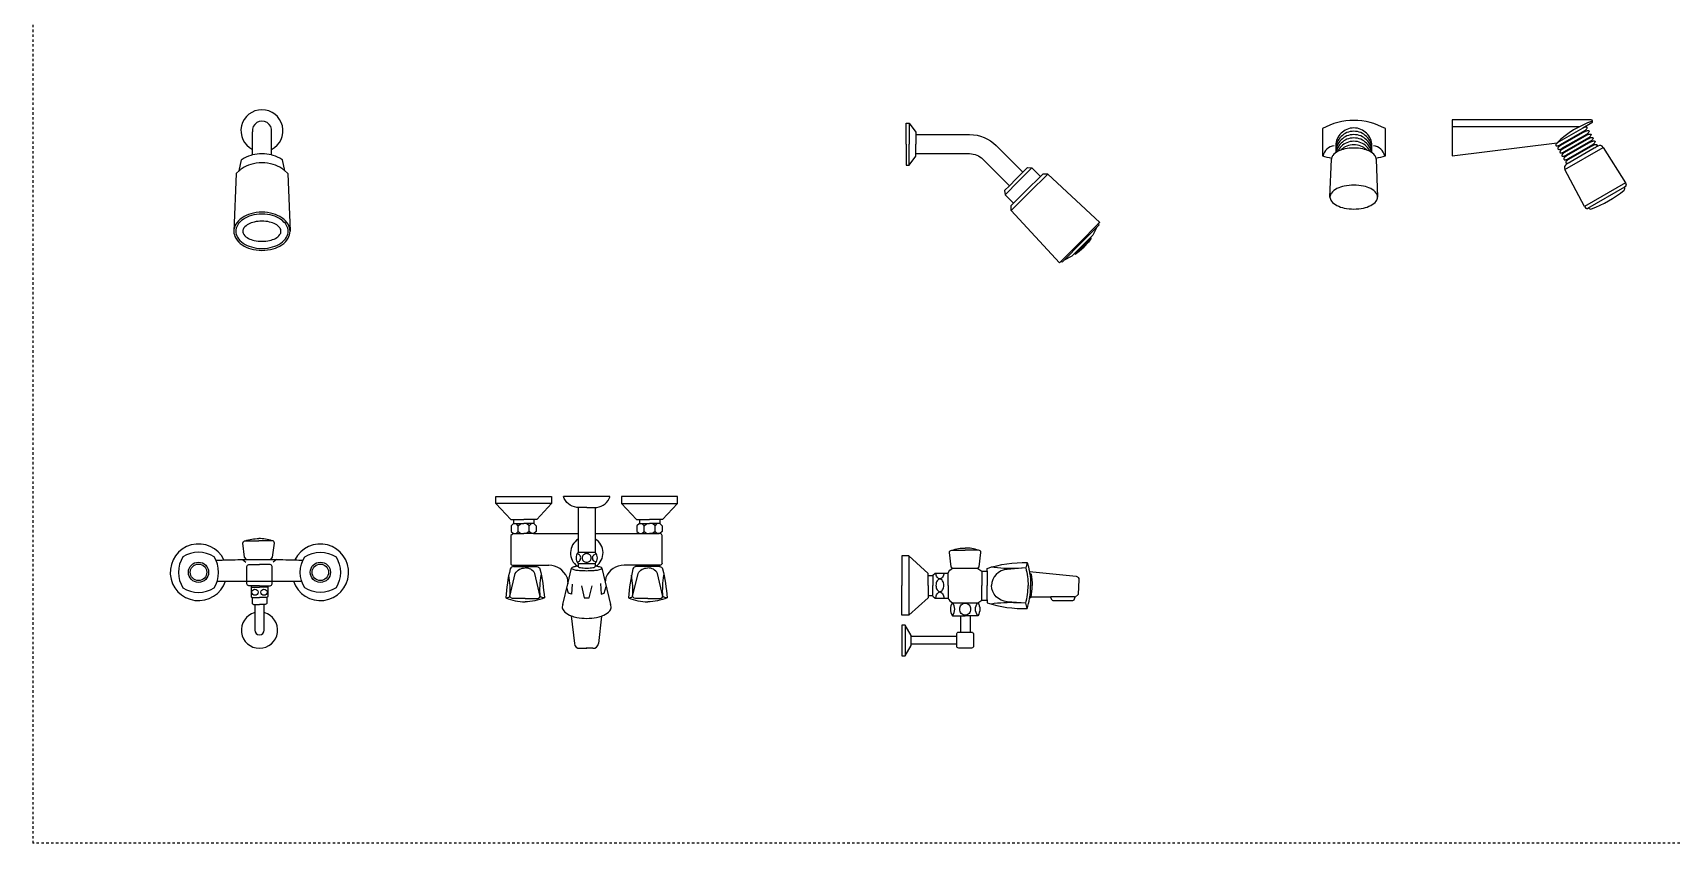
# Model space of a CAD drawing. Header units: inches. Extents: x -292 to 2932, y -132 to 3398.
# Drawn here: x 410.7 to 478.2, y 1020.4 to 1053.8 of the extents above; entities that cross this region are included whole.
import ezdxf

# ---------------------------------------------------------------- set-up
doc = ezdxf.new("R2010")
doc.units = ezdxf.units.IN
doc.header["$MEASUREMENT"] = 0
doc.linetypes.add('DASHDOT2', pattern=[0.5, 0.25, -0.125, 0, -0.125])

# ---------------------------------------------------------------- blocks, each defined once
blk = doc.blocks.new('showerheads_and_shower_faucets')
at = {"color": 18, "linetype": 'DASHDOT2', "true_color": 0x000000, "transparency": 33554541}
for p in [(924.4, 4796.1), (7423.1, 1080.2)]:
    blk.add_line(p, (924.4, 1080.2), dxfattribs=at)
at = {"color": 18, "true_color": 0x000000, "transparency": 33554541}
for p, q in [((2273.8, 1827.6), (2273.8, 1798.9)), ((2339.7, 1827.6), (2339.7, 1798.9)), ((2555, 1836.7), (2409.7, 1836.7)), ((2409.7, 1836.7), (2409.7, 1799.1)), ((2542.9, 1829.5), (2409.7, 1829.5)), ((2546.3, 1828), (2519.5, 1812.6)), ((2548, 1825.1), (2522.6, 1810.5)), ((2548.4, 1824.4), (2523, 1809.8)), ((2550.1, 1821.5), (2524.7, 1806.9)), ((2550.5, 1820.8), (2525.1, 1806.1)), ((2555.8, 1833.5), (2546.3, 1828)), ((2409.7, 1799.1), (2519.5, 1812.6)), ((2552.2, 1817.9), (2526.8, 1803.2)), ((2552.6, 1817.2), (2527.2, 1802.5)), ((2527.7, 1784.6), (2567.8, 1807.8)), ((2554.3, 1814.3), (2528.9, 1799.6)), ((2554.7, 1813.5), (2529.3, 1798.9)), ((2556.4, 1810.6), (2531, 1796)), ((2556.8, 1809.9), (2531.4, 1795.3)), ((2558.4, 1807), (2533.1, 1792.4)), ((2562.2, 1809.2), (2558.4, 1807)), ((2567.8, 1807.8), (2591.2, 1770.9)), ((2281.8, 1755.9), (2283.4, 1795.7)), ((2330.1, 1795.7), (2331.7, 1755.9)), ((2533.1, 1792.4), (2529.3, 1790.2)), ((2548, 1745.9), (2527.7, 1784.6)), ((2591.2, 1770.9), (2548, 1745.9)), ((2591.2, 1770.9), (2591.9, 1768.9)), ((2590.1, 1766.4), (2551.4, 1744)), ((2591.1, 1766.9), (2590.1, 1766.4)), ((2548, 1745.9), (2549.4, 1744.4)), ((2551.4, 1744), (2552.4, 1744.6)), ((1495, 1431.4), (1495, 1404)), ((1513, 1431.4), (1513, 1404)), ((1495, 1404), (1495, 1384.4)), ((1513, 1404), (1513, 1384.4)), ((1495, 1384.4), (1513, 1384.4)), ((1841.1, 1380.7), (1841.1, 1318.5)), ((1451.7, 1370.8), (1464.3, 1370.8)), ((1483.5, 1358.2), (1484.2, 1351.5)), ((1484.2, 1351.5), (1488.2, 1367.8)), ((1495, 1372.6), (1513, 1372.6)), ((1495, 1372.6), (1495, 1369.5)), ((1513, 1372.6), (1513, 1369.5)), ((1519.8, 1367.8), (1523.3, 1353.3)), ((1523.9, 1358.2), (1523.3, 1353.3)), ((1555.7, 1370.8), (1543.1, 1370.8)), ((1866.3, 1360), (1866.3, 1360.6)), ((1479, 1329.9), (1484.2, 1351.5)), ((1523.3, 1353.3), (1529, 1329.9)), ((1529.6, 1327.7), (1529.6, 1327.7)), ((1487.9, 1318), (1491.1, 1289)), ((1519.4, 1317.7), (1516.3, 1289)), ((1496.9, 1284), (1504, 1284)), ((1510.5, 1284), (1503.4, 1284))]:
    blk.add_line(p, q, dxfattribs=at)
for points in [[(1154.2, 1805.6), (1154.2, 1824)], [(1174.2, 1805.6), (1174.2, 1824)], [(1838.3, 1811.3), (1838.3, 1833.3), (1841.3, 1833.3)], [(1841.3, 1833.3), (1841.3, 1811.3)], [(1841.3, 1833.3), (1848.3, 1823.8), (1848.3, 1821.3)], [(1848.3, 1821.3), (1848.3, 1811.3)], [(1154.2, 1800), (1154.2, 1805.6)], [(1174.2, 1800), (1174.2, 1805.6)], [(1838.3, 1811.3), (1838.3, 1789.3), (1841.3, 1789.3)], [(1841.3, 1789.3), (1841.3, 1811.3)], [(1848.3, 1801.3), (1848.3, 1811.3)], [(1140.4, 1783.5), (1142.7, 1794.8)], [(1188.1, 1783.5), (1185.8, 1794.8)], [(1841.3, 1789.3), (1848.3, 1798.8), (1848.3, 1801.3)], [(1969.9, 1786.4), (1955.8, 1772.4)], [(1965.4, 1786.9), (1960.4, 1781.9)], [(1965.4, 1786.9), (1969.9, 1786.4)], [(1969.9, 1786.4), (1978.8, 1777.5)], [(1137.2, 1780.4), (1134.8, 1720)], [(1137.2, 1780.4), (1140.9, 1784)], [(1140.9, 1784), (1141.1, 1784)], [(1187.5, 1784), (1187.3, 1784)], [(1191.2, 1780.4), (1187.5, 1784)], [(1191.2, 1780.4), (1193.6, 1720.1)], [(1941.8, 1758.3), (1955.8, 1772.4)], [(1946.3, 1767.8), (1953.3, 1774.9)], [(1960.4, 1781.9), (1953.3, 1774.9)], [(1978.8, 1777.5), (1964.7, 1763.5)], [(1986.4, 1779.9), (1967.3, 1760.9)], [(1981.2, 1779.9), (1978.8, 1777.5)], [(1986.4, 1779.9), (1981.2, 1779.9)], [(1986.4, 1779.9), (2041, 1729.4)], [(1941.3, 1762.8), (1946.3, 1767.8)], [(1941.3, 1762.8), (1941.8, 1758.3)], [(1941.8, 1758.3), (1950.7, 1749.4)], [(1948.3, 1741.8), (1967.3, 1760.9)], [(1950.7, 1749.4), (1964.7, 1763.5)], [(1948.3, 1747), (1950.7, 1749.4)], [(1948.3, 1741.8), (1948.3, 1747)], [(1948.3, 1741.8), (1998.8, 1687.2)], [(2039.4, 1727.8), (2019.9, 1708.3)], [(2038, 1724.3), (2020.9, 1707.3)], [(2038, 1724.3), (2033.7, 1716.1), (2031.3, 1713.6)], [(2040.4, 1726.8), (2038, 1724.3)], [(2041, 1729.4), (2039.4, 1727.8)], [(2040.4, 1726.8), (2039.4, 1727.8)], [(2000.4, 1688.8), (2019.9, 1708.3)], [(2003.9, 1690.2), (2020.9, 1707.3)], [(2014.6, 1696.9), (2022.9, 1705.3)], [(2015.2, 1696.3), (2023.5, 1704.7)], [(2015.2, 1696.3), (2019.3, 1699.2), (2024.5, 1703.7)], [(2031.3, 1713.6), (2022.9, 1705.3)], [(2031.9, 1713), (2023.5, 1704.7)], [(2031.8, 1713), (2029, 1708.9), (2024.5, 1703.7)], [(2031.9, 1713), (2031.3, 1713.6)], [(1998.8, 1687.2), (2000.4, 1688.8)], [(2001.4, 1687.8), (2000.4, 1688.8)], [(2001.4, 1687.8), (2003.9, 1690.2)], [(2003.9, 1690.2), (2012.1, 1694.5), (2014.6, 1696.9)], [(2015.2, 1696.3), (2014.6, 1696.9)], [(1408.9, 1435.4), (1408.9, 1442.8)], [(1408.9, 1442.8), (1467.3, 1442.8), (1467.3, 1435.4)], [(1528.3, 1442.8), (1479.6, 1442.8)], [(1599, 1442.8), (1540.6, 1442.8), (1540.6, 1435.4)], [(1599, 1435.4), (1599, 1442.8)], [(1408.9, 1435.4), (1424.5, 1418.6), (1427.5, 1418.6)], [(1467.3, 1435.4), (1408.9, 1435.4)], [(1467.3, 1435.4), (1451.7, 1418.6), (1448.7, 1418.6)], [(1540.6, 1435.4), (1599, 1435.4)], [(1540.6, 1435.4), (1556.2, 1418.6), (1559.2, 1418.6)], [(1599, 1435.4), (1583.4, 1418.6), (1580.4, 1418.6)], [(1427.5, 1414.4), (1424.9, 1412.2), (1424.9, 1406), (1427.5, 1404)], [(1427.5, 1418.6), (1427.5, 1414.4)], [(1427.5, 1418.6), (1438.1, 1418.6)], [(1427.5, 1414.4), (1438.1, 1414.4)], [(1430.1, 1404), (1432.3, 1406), (1432.3, 1412.2), (1430.1, 1414.4)], [(1432.3, 1412.2), (1435.1, 1414.4)], [(1448.7, 1418.6), (1438.1, 1418.6)], [(1448.7, 1414.4), (1438.1, 1414.4)], [(1443.9, 1412.2), (1441.1, 1414.4)], [(1446.1, 1404), (1443.9, 1406), (1443.9, 1412.2), (1446.1, 1414.4)], [(1448.7, 1418.6), (1448.7, 1414.4)], [(1448.7, 1414.4), (1451.3, 1412.2), (1451.3, 1406), (1448.7, 1404)], [(1559.2, 1414.4), (1556.6, 1412.2), (1556.6, 1406), (1559.2, 1404)], [(1559.2, 1418.6), (1559.2, 1414.4)], [(1559.2, 1418.6), (1569.8, 1418.6)], [(1559.2, 1414.4), (1569.8, 1414.4)], [(1561.8, 1404), (1564, 1406), (1564, 1412.2), (1561.8, 1414.4)], [(1564, 1412.2), (1566.8, 1414.4)], [(1580.4, 1418.6), (1569.8, 1418.6)], [(1580.4, 1414.4), (1569.8, 1414.4)], [(1575.6, 1412.2), (1572.8, 1414.4)], [(1577.8, 1404), (1575.6, 1406), (1575.6, 1412.2), (1577.8, 1414.4)], [(1580.4, 1418.6), (1580.4, 1414.4)], [(1580.4, 1414.4), (1583, 1412.2), (1583, 1406), (1580.4, 1404)], [(1146.8, 1396.5), (1160.8, 1396.5)], [(1174.8, 1396.5), (1160.8, 1396.5)], [(1427.5, 1404), (1438.1, 1404)], [(1432.3, 1406), (1435.1, 1404)], [(1448.7, 1404), (1438.1, 1404)], [(1443.9, 1406), (1441.1, 1404)], [(1448.3, 1404), (1448.7, 1404)], [(1448.7, 1404), (1495, 1404)], [(1513, 1404), (1559.2, 1404)], [(1559.2, 1404), (1579.9, 1404)], [(1559.2, 1404), (1569.8, 1404)], [(1564, 1406), (1566.8, 1404)], [(1580.4, 1404), (1569.8, 1404)], [(1575.6, 1406), (1572.8, 1404)], [(1580.4, 1404), (1579.9, 1404)], [(1143.8, 1376.9), (1147.3, 1374)], [(1179.3, 1376.9), (1175.8, 1374)], [(1861.2, 1360), (1861.2, 1362.4), (1841.1, 1380.7), (1833.9, 1380.7), (1833.9, 1349.6)], [(1886, 1386.6), (1900, 1386.6)], [(1914, 1386.6), (1900, 1386.6)], [(1427.3, 1370.8), (1427.3, 1369.6)], [(1427.3, 1369.6), (1451.7, 1369.6)], [(1451.7, 1369.6), (1451.7, 1370.8)], [(1555.7, 1369.6), (1555.7, 1370.8)], [(1580.1, 1369.6), (1555.7, 1369.6)], [(1579.9, 1370.8), (1580.1, 1370.8)], [(1580.1, 1370.8), (1580.1, 1369.6)], [(1861.2, 1349.6), (1861.2, 1360)], [(1861.2, 1360), (1866.3, 1360)], [(1866.3, 1360.6), (1868.8, 1362.7), (1882.2, 1362.7)], [(1866.3, 1360), (1866.3, 1349.6)], [(1913.3, 1367.6), (1886.7, 1367.6)], [(1913.3, 1367.6), (1917.5, 1364.8)], [(1917.5, 1364.8), (1917.5, 1349.6)], [(1917.5, 1364.8), (1923, 1364.8), (1923, 1363.4)], [(1923, 1363.4), (1923, 1349.6)], [(1117.4, 1354.1), (1126, 1354.1)], [(1126, 1354.1), (1148.4, 1354.1)], [(1148.4, 1354.1), (1174.8, 1354.1)], [(1153, 1347.9), (1161.6, 1347.9)], [(1170.3, 1347.9), (1161.6, 1347.9)], [(1174.8, 1354.1), (1197.2, 1354.1)], [(1197.2, 1354.1), (1205.8, 1354.1)], [(1488.9, 1351.2), (1488, 1340.6), (1484.9, 1341.7), (1483.2, 1347.3)], [(1498.4, 1349.5), (1501.5, 1336.9), (1506.5, 1336.9), (1509.6, 1349.5)], [(1518.4, 1351.7), (1519.3, 1340.6), (1522.4, 1341.7), (1524.5, 1348.7)], [(1861.2, 1339.2), (1861.2, 1336.8), (1841.1, 1318.5), (1833.9, 1318.5), (1833.9, 1349.6)], [(1861.2, 1349.6), (1861.2, 1339.2)], [(1861.2, 1339.2), (1866.3, 1339.2)], [(1866.3, 1339.2), (1866.3, 1349.6)], [(1866.3, 1338.5), (1866.3, 1339.2)], [(1917.5, 1334.4), (1917.5, 1349.6)], [(1923, 1335.8), (1923, 1349.6)], [(1153.9, 1337.3), (1161.6, 1337.3)], [(1156.6, 1329.9), (1161.6, 1329.9)], [(1169.3, 1337.3), (1161.6, 1337.3)], [(1166.6, 1329.9), (1161.6, 1329.9)], [(1166.6, 1321.4), (1166.6, 1329.9)], [(1866.3, 1338.5), (1868.8, 1336.5), (1882.2, 1336.5)], [(1886.7, 1331.6), (1913.3, 1331.6)], [(1913.3, 1331.6), (1917.5, 1334.4)], [(1917.5, 1334.4), (1923, 1334.4), (1923, 1335.8)], [(1989.3, 1337.5), (1968.9, 1337.5)], [(2014.9, 1337.5), (2014.6, 1337.8), (1989.7, 1337.8), (1989.3, 1337.5)], [(2015.3, 1337.5), (2014.9, 1337.5)], [(1843.6, 1297.3), (1837.1, 1308.2), (1833.9, 1308.2), (1833.9, 1276.2), (1837.1, 1276.2), (1843.6, 1286.8)], [(1837.1, 1308.2), (1837.1, 1276.2)], [(1893.3, 1318.1), (1895.2, 1318.1)], [(1895.2, 1318.2), (1895.2, 1300.9)], [(1895.2, 1318.1), (1900, 1318.1)], [(1905.2, 1318.1), (1900, 1318.1)], [(1905.2, 1318.2), (1905.2, 1300.9)], [(1906.8, 1318.1), (1905.2, 1318.1)], [(1843.6, 1296.2), (1843.6, 1297.3)], [(1891.2, 1296.2), (1843.6, 1296.2)], [(1843.6, 1288.2), (1843.6, 1296.2)], [(1891.2, 1288.2), (1843.6, 1288.2)], [(1843.6, 1286.8), (1843.6, 1288.2)]]:
    blk.add_lwpolyline(points, dxfattribs=at)
for points in [[(1848.3, 1821.3), (1904.7, 1821.3, -0.198912), (1932.6, 1809.7), (1960.4, 1781.9)], [(2325.6, 1802.4), (2325.6, 1809.6, 0.099727), (2324.2, 1816.7, 0.098995), (2320.1, 1822.7, 0.097976), (2314, 1826.7, 0.097268), (2306.8, 1828.2, 0.097268), (2299.5, 1826.7, 0.097976), (2293.4, 1822.7, 0.098995), (2289.4, 1816.7, 0.099727), (2287.9, 1809.6), (2287.9, 1802.4)], [(2325.6, 1806.1, 0.099727), (2324.2, 1813.2, 0.098995), (2320.1, 1819.2, 0.097976), (2314, 1823.3, 0.097268), (2306.8, 1824.7, 0.097268), (2299.5, 1823.3, 0.097976), (2293.4, 1819.2, 0.098995), (2289.4, 1813.2, 0.099727), (2287.9, 1806.1)], [(2325.6, 1802.6, 0.099727), (2324.2, 1809.7, 0.098995), (2320.1, 1815.7, 0.097976), (2314, 1819.8, 0.097268), (2306.8, 1821.2, 0.097268), (2299.5, 1819.8, 0.097976), (2293.4, 1815.7, 0.098995), (2289.4, 1809.7, 0.099727), (2287.9, 1802.6)], [(2548, 1825.1, 0.041072), (2549.4, 1826.1, 0.054131), (2550.3, 1827, 0.097163), (2550.8, 1828.1, 0.203453), (2550.8, 1828.7, 0.203453), (2550.3, 1829, 0.097163), (2549.1, 1829.1, 0.054131), (2547.9, 1828.8, 0.041072), (2546.3, 1828, 0.041072)], [(2548.4, 1824.4, -0.041072), (2549.9, 1825.1, -0.054131), (2551.2, 1825.5, -0.097163), (2552.4, 1825.4, -0.203453), (2552.9, 1825.1, -0.203453), (2552.9, 1824.5, -0.097163), (2552.4, 1823.4, -0.054131), (2551.5, 1822.5, -0.041072), (2550.1, 1821.5, -0.041072)], [(2550.5, 1820.8, -0.041072), (2552, 1821.5, -0.054131), (2553.3, 1821.8, -0.097163), (2554.5, 1821.8, -0.203453), (2555, 1821.4, -0.203453), (2555, 1820.9, -0.097163), (2554.5, 1819.8, -0.054131), (2553.6, 1818.9, -0.041072), (2552.2, 1817.9, -0.041072)], [(2330, 1796.7, 0.130372), (2328.7, 1799.5, 0.104045), (2323.3, 1803.8, 0.064606), (2316.2, 1806.2, 0.050764), (2306.8, 1807.2, 0.050764), (2297.3, 1806.2, 0.064606), (2290.3, 1803.8, 0.104045), (2284.8, 1799.5, 0.130372), (2283.5, 1796.7, 0.175562)], [(2325.2, 1802.7, 0.050899), (2324.2, 1806.2, 0.098995), (2320.1, 1812.2, 0.097976), (2314, 1816.3, 0.097268), (2306.8, 1817.7, 0.097268), (2299.5, 1816.3, 0.097976), (2293.4, 1812.2, 0.098995), (2289.4, 1806.2, 0.050899), (2288.3, 1802.7)], [(2323.8, 1803.5, 0.086802), (2320.1, 1808.8, 0.097976), (2314, 1812.8, 0.097268), (2306.8, 1814.2, 0.097268), (2299.5, 1812.8, 0.097976), (2293.4, 1808.8, 0.086802), (2289.7, 1803.5, 0.099727)], [(2320.2, 1805.1, 0.00286), (2320.1, 1805.3, 0.097976), (2314, 1809.3, 0.097268), (2306.8, 1810.7, 0.097268), (2299.5, 1809.3, 0.097976), (2293.4, 1805.3, 0.00286), (2293.3, 1805.1, 0.099727)], [(2520.9, 1813.4, 0.041072), (2519.5, 1812.4, 0.054131), (2518.6, 1811.5, 0.097163), (2518.1, 1810.4, 0.203453), (2518.1, 1809.8, 0.203453), (2518.6, 1809.5, 0.097163), (2519.8, 1809.4, 0.054131), (2521.1, 1809.8, 0.041072), (2522.6, 1810.5, 0.041072)], [(2523, 1809.8, 0.041072), (2521.6, 1808.8, 0.054131), (2520.7, 1807.9, 0.097163), (2520.2, 1806.8, 0.203453), (2520.2, 1806.2, 0.203453), (2520.7, 1805.9, 0.097163), (2521.9, 1805.8, 0.054131), (2523.2, 1806.1, 0.041072), (2524.7, 1806.9, 0.041072)], [(2525.1, 1806.1, 0.041072), (2523.7, 1805.2, 0.054131), (2522.8, 1804.2, 0.097163), (2522.3, 1803.2, 0.203453), (2522.3, 1802.6, 0.203453), (2522.8, 1802.2, 0.097163), (2524, 1802.2, 0.054131), (2525.2, 1802.5, 0.041072), (2526.8, 1803.2, 0.041072)], [(2527.2, 1802.5, 0.041072), (2525.8, 1801.5, 0.054131), (2524.9, 1800.6, 0.097163), (2524.4, 1799.6, 0.203453), (2524.4, 1799, 0.203453), (2524.9, 1798.6, 0.097163), (2526.1, 1798.6, 0.054131), (2527.3, 1798.9, 0.041072), (2528.9, 1799.6, 0.041072)], [(2552.6, 1817.2, -0.041072), (2554.1, 1817.9, -0.054131), (2555.4, 1818.2, -0.097163), (2556.6, 1818.2, -0.203453), (2557, 1817.8, -0.203453), (2557.1, 1817.2, -0.097163), (2556.6, 1816.2, -0.054131), (2555.7, 1815.2, -0.041072), (2554.3, 1814.3, -0.041072)], [(2554.7, 1813.5, -0.041072), (2556.2, 1814.3, -0.054131), (2557.5, 1814.6, -0.097163), (2558.7, 1814.5, -0.203453), (2559.1, 1814.2, -0.203453), (2559.2, 1813.6, -0.097163), (2558.7, 1812.5, -0.054131), (2557.8, 1811.6, -0.041072), (2556.4, 1810.6, -0.041072)], [(2556.8, 1809.9, -0.041072), (2558.3, 1810.6, -0.054131), (2559.6, 1811, -0.097163), (2560.8, 1810.9, -0.203453), (2561.2, 1810.6, -0.203453), (2561.3, 1810, -0.097163), (2560.8, 1808.9, -0.054131), (2559.9, 1808, -0.041072), (2558.4, 1807, -0.041072)], [(1164.2, 1791.7, 0.068708), (1152.5, 1790, 0.080802), (1143.4, 1785.8, 0.032389), (1141.1, 1784, 0.137703)], [(1154.2, 1800, 0.010136), (1152.5, 1799.5, 0.080802), (1143.4, 1795.3, 0.010071), (1142.7, 1794.8, 0.137703)], [(1164.2, 1801.2, 0.058531), (1154.2, 1800, 0.080802)], [(1174.2, 1800, 0.058531), (1164.2, 1801.2, 0.068708)], [(1187.3, 1784, 0.032389), (1185, 1785.8, 0.080802), (1175.9, 1790, 0.068708), (1164.2, 1791.7, 0.068708)], [(1185.8, 1794.8, 0.010071), (1185, 1795.3, 0.080802), (1175.9, 1799.5, 0.010136), (1174.2, 1800, 0.068708)], [(1848.3, 1801.3), (1904.7, 1801.3, -0.198912), (1918.5, 1795.6), (1946.3, 1767.8)], [(2283.5, 1796.7, 0.038513), (2283.4, 1795.7, 0.175562)], [(2330.1, 1795.7, 0.038513), (2330, 1796.7, 0.104045)], [(2529.3, 1798.9, 0.041072), (2527.9, 1797.9, 0.054131), (2527, 1797, 0.097163), (2526.4, 1795.9, 0.203453), (2526.5, 1795.4, 0.203453), (2527, 1795, 0.097163), (2528.2, 1794.9, 0.054131), (2529.4, 1795.3, 0.041072), (2531, 1796, 0.041072)], [(2531.4, 1795.3, 0.041072), (2530, 1794.3, 0.054131), (2529.1, 1793.4, 0.097163), (2528.5, 1792.3, 0.203453), (2528.6, 1791.7, 0.203453), (2529.1, 1791.4, 0.097163), (2530.3, 1791.3, 0.054131), (2531.5, 1791.6, 0.041072), (2533.1, 1792.4, 0.041072)], [(2331.7, 1755.9, 0.17515), (2330.2, 1760.1, 0.104121), (2324.4, 1764.7, 0.06477), (2316.9, 1767.3, 0.050925), (2306.8, 1768.3, 0.050925), (2296.7, 1767.3, 0.06477), (2289.1, 1764.7, 0.104121), (2283.3, 1760.1, 0.17515)], [(2283.3, 1760.1, 0.17515), (2281.8, 1755.9, 0.17515)], [(2281.8, 1755.9, 0.17515), (2283.3, 1751.6, 0.104121), (2289.1, 1747.1, 0.06477), (2296.7, 1744.4, 0.050925), (2306.8, 1743.4, 0.050925), (2316.9, 1744.4, 0.06477), (2324.4, 1747.1, 0.104121), (2330.2, 1751.6, 0.17515), (2331.7, 1755.9, 0.17515)], [(1164.2, 1740.2, 0.068708), (1152.5, 1738.5, 0.080802), (1143.4, 1734.3, 0.107036), (1136.8, 1727.4, 0.137703), (1134.8, 1720.2, 0.137703)], [(1193.6, 1720.2, 0.137703), (1191.6, 1727.4, 0.107036), (1185, 1734.3, 0.080802), (1175.9, 1738.5, 0.068708), (1164.2, 1740.2, 0.068708)], [(1134.8, 1720.2, 0.137703), (1136.8, 1712.9, 0.107036), (1143.4, 1706, 0.080802), (1152.5, 1701.8, 0.068708), (1164.2, 1700.2, 0.068708), (1175.9, 1701.8, 0.080802), (1185, 1706, 0.107036), (1191.6, 1712.9, 0.137703), (1193.6, 1720.2, 0.137703)], [(1495.2, 1431.4), (1493.6, 1431.4, -0.306892), (1479.6, 1442.8, -0.144693)], [(1512.7, 1431.4), (1514.5, 1431.4, 0.306892), (1528.4, 1442.8, 0.144693)], [(1504, 1431.4), (1495.2, 1431.4, -0.306892)], [(1504, 1431.4), (1512.7, 1431.4, 0.306892)], [(1147.9, 1376.9), (1146.1, 1379.2), (1144.3, 1394, -0.472691), (1146.8, 1396.5)], [(1146.8, 1396.5, -0.080845), (1160.8, 1398.8, -0.039297)], [(1174.8, 1396.5, 0.080845), (1160.8, 1398.8, 0.039297)], [(1173.6, 1376.9), (1175.4, 1379.2), (1177.2, 1394, 0.472691), (1174.8, 1396.5)], [(1427.5, 1404), (1424.5, 1402), (1424.5, 1373, 0.486035), (1427.3, 1370.8)], [(1582.9, 1373), (1582.9, 1402, 0.414214), (1580.9, 1404), (1580.4, 1404)], [(1081.5, 1379.8, 0.281574), (1081.5, 1347.1, 3.55146)], [(1114.2, 1379.8, 0.281574), (1081.5, 1379.8, 3.55146)], [(1114.2, 1347.1, 0.281574), (1114.2, 1379.8, 3.55146)], [(1116.1, 1376.2, -0.00159), (1124.5, 1376.4, 0.018232)], [(1124.5, 1376.4, -0.004447), (1147.9, 1376.9, -0.00338)], [(1147.9, 1376.9, -0.000907), (1152.7, 1376.9, -0.00338), (1170.5, 1376.9, -0.000601), (1173.6, 1376.9, 0.018232)], [(1173.6, 1376.9, -0.004754), (1198.7, 1376.5, 0.018232)], [(1198.7, 1376.5, -0.00159), (1207, 1376.2, 0.018232)], [(1208.9, 1347.1, -0.281574), (1208.9, 1379.8, -3.55146)], [(1208.9, 1379.8, -0.281574), (1241.7, 1379.8, -3.55146)], [(1241.7, 1379.8, -0.281574), (1241.7, 1347.1, -3.55146)], [(1494, 1374.1, 0.040608), (1494.8, 1374.4, 0.095588), (1496.4, 1375.3, 0.10105), (1497.4, 1376.8, 0.105283), (1497.8, 1378.5, 0.105283), (1497.4, 1380.2, 0.10105), (1496.4, 1381.7, 0.095588), (1494.8, 1382.7, 0.040608), (1494, 1382.9, 0.092055)], [(1514, 1374.1, -0.040608), (1513.2, 1374.4, -0.095588), (1511.6, 1375.3, -0.10105), (1510.6, 1376.8, -0.105283), (1510.2, 1378.5, -0.105283), (1510.6, 1380.2, -0.10105), (1511.6, 1381.7, -0.095588), (1513.2, 1382.7, -0.040608), (1514, 1382.9, -0.092055)], [(1886.7, 1367.6), (1885.3, 1369.3), (1883.6, 1384.1, -0.472691), (1886, 1386.6)], [(1886, 1386.6, -0.080845), (1900, 1388.9, -0.039297)], [(1914, 1386.6, 0.080845), (1900, 1388.9, 0.039297)], [(1913.3, 1367.6), (1914.7, 1369.3), (1916.4, 1384.1, 0.472691), (1914, 1386.6)], [(1923, 1364.6), (1923, 1367.6, -0.084302), (1965, 1373.6, -0.759816)], [(1965, 1373.6), (1963.5, 1368.1, -0.050484), (1966, 1349.6, -6.6476)], [(1965, 1373.6, -0.030996), (1967.3, 1364.5, 6.998635)], [(1148.4, 1354.1), (1148.4, 1369.6, -0.414214), (1150.4, 1371.6), (1161.6, 1371.6)], [(1174.8, 1354.1), (1174.8, 1369.6, 0.414214), (1172.8, 1371.6), (1161.6, 1371.6)], [(1427.3, 1369.6, 0.267309), (1423.9, 1367.2, 0.037287), (1419.3, 1336.8, 0.091288), (1439.5, 1332.6, 2.64258)], [(1419.3, 1336.8, 0.167018), (1423.7, 1338.2, 0.059643), (1422.5, 1360.5, -3.293794)], [(1439.5, 1336), (1427.7, 1336, -0.256857), (1423.7, 1338.2), (1429.3, 1362.2, -0.295314), (1439.5, 1368, -0.695222)], [(1427.3, 1370.8), (1451.7, 1370.8, -0.298825)], [(1451.7, 1369.6, -0.267309), (1455.1, 1367.2, -0.037287), (1459.7, 1336.8, -0.091288), (1439.5, 1332.6, -2.64258)], [(1439.5, 1336), (1451.3, 1336, 0.256857), (1455.3, 1338.2), (1449.7, 1362.2, 0.295314), (1439.5, 1368, 0.695222)], [(1459.7, 1336.8, -0.167018), (1455.3, 1338.2, -0.059643), (1456.5, 1360.5, 3.293794)], [(1495, 1369.9, 0.011239), (1492.8, 1369.6, 0.053632), (1488.7, 1368.4, 0.3077), (1488.2, 1367.8, 0.3077)], [(1488.2, 1367.8, 0.3077), (1488.7, 1367.1, 0.053632), (1492.8, 1365.9, 0.023671), (1497.5, 1365.4, 0.016947), (1504, 1365.2, 0.016947), (1510.5, 1365.4, 0.023671), (1515.2, 1365.9, 0.053632), (1519.4, 1367.1, 0.3077), (1519.8, 1367.8, 0.3077), (1519.4, 1368.4, 0.053632), (1515.2, 1369.6, 0.011239), (1513, 1369.9, 0.016947)], [(1495, 1369.5, 0.30319), (1495.3, 1369.1, 0.055829), (1497.7, 1368.4, 0.024787), (1500.3, 1368, 0.017768), (1504, 1367.9, 0.017768), (1507.7, 1368, 0.024787), (1510.4, 1368.4, 0.055829), (1512.7, 1369.1, 0.30319), (1513, 1369.5, 0.30319)], [(1555.7, 1369.6, 0.267309), (1552.3, 1367.2, 0.037287), (1547.7, 1336.8, 0.091288), (1567.9, 1332.6, 2.64258)], [(1547.7, 1336.8, 0.167018), (1552.1, 1338.2, 0.059643), (1550.9, 1360.5, -3.293794)], [(1567.9, 1336), (1556.1, 1336, -0.256857), (1552.1, 1338.2), (1557.7, 1362.2, -0.295314), (1567.9, 1368, -0.695222)], [(1580.1, 1370.8), (1555.7, 1370.8, 0.298825)], [(1580.1, 1369.6, -0.267309), (1583.5, 1367.2, -0.037287), (1588.1, 1336.8, -0.091288), (1567.9, 1332.6, -2.64258)], [(1567.9, 1336), (1579.7, 1336, 0.256857), (1583.7, 1338.2), (1578.1, 1362.2, 0.295314), (1567.9, 1368, 0.695222)], [(1582.9, 1373, -0.486035), (1580.1, 1370.8)], [(1588.1, 1336.8, -0.167018), (1583.7, 1338.2, -0.059643), (1584.9, 1360.5, 3.293794)], [(1873.6, 1356.6, -0.146144), (1872.1, 1357, -0.10716), (1870.7, 1358.5, -0.077012), (1869.8, 1360.5, -0.053477), (1869.5, 1362.7, -0.064056)], [(1877.7, 1362.7, -0.053477), (1877.4, 1360.5, -0.077012), (1876.5, 1358.5, -0.10716), (1875.1, 1357, -0.146144), (1873.6, 1356.6, -0.146144)], [(1882.2, 1362.7, -0.18821), (1886.7, 1367.6)], [(1882.2, 1349.6), (1882.2, 1362.7, -0.18821)], [(1963.5, 1368.1), (1954, 1367.6, -0.046942), (1927.2, 1368.8, 459.752175)], [(1963.5, 1368.1), (1944, 1366.6, 0.375735), (1927.5, 1349.6, 1.640307)], [(1967.3, 1364.5), (2016.3, 1359.3, -0.416671), (2019.1, 1355.8), (2018.4, 1340.3), (2015.3, 1337.5)], [(1967.3, 1364.5, -0.004746), (1967.5, 1363.1, 6.998635)], [(1967.5, 1363.1), (1969, 1361.6, -0.066373), (1970, 1349.6, 7.493013)], [(1967.5, 1363.1, -0.044866), (1968.5, 1349.6, 6.998635)], [(1081.5, 1347.1, 0.281574), (1114.2, 1347.1, 3.55146)], [(1148.4, 1351.4), (1148.4, 1354.1, -0.414214)], [(1153, 1349.4), (1150.4, 1349.4, -0.414214), (1148.4, 1351.4)], [(1153, 1349.5), (1153, 1338.1, 0.414214), (1153.8, 1337.3), (1153.9, 1337.3)], [(1161.6, 1349.4), (1153, 1349.4, -0.414214)], [(1161.6, 1349.4), (1170.2, 1349.4, 0.414214)], [(1170.2, 1349.5), (1170.2, 1338.1, -0.414214), (1169.4, 1337.3), (1169.3, 1337.3)], [(1170.2, 1349.4), (1172.8, 1349.4, 0.414214), (1174.8, 1351.4)], [(1174.8, 1351.4), (1174.8, 1354.1, 0.414214)], [(1241.7, 1347.1, -0.281574), (1208.9, 1347.1, -3.55146)], [(1869.5, 1336.5, -0.060255), (1869.8, 1338.9, -0.077012), (1870.7, 1340.9, -0.10716), (1872.1, 1342.4, -0.146144), (1873.6, 1342.9, -0.146144), (1875.1, 1342.4, -0.10716), (1876.5, 1340.9, -0.077012), (1877.4, 1338.9, -0.060255), (1877.7, 1336.5, -0.064056)], [(1882.2, 1349.6), (1882.2, 1336.5, 0.18821)], [(1963.5, 1331.1), (1944, 1332.6, -0.375735), (1927.5, 1349.6, -1.640307)], [(1965, 1325.6), (1963.5, 1331.1, 0.050484), (1966, 1349.6, 6.6476)], [(1967.5, 1336.1, 0.044866), (1968.5, 1349.6, -6.998635)], [(1968.9, 1337.5), (1969, 1337.6, 0.066373), (1970, 1349.6, -7.493013)], [(1153.9, 1337.3), (1153.9, 1331.5, 0.414214), (1155.5, 1329.9), (1155.9, 1329.9), (1156.6, 1329.9)], [(1156.6, 1329.9), (1156.6, 1321.4, 1)], [(1169.3, 1337.3), (1169.3, 1331.5, -0.414214), (1167.7, 1329.9), (1167.3, 1329.9), (1166.6, 1329.9)], [(1479, 1329.9, 0.106666), (1478.4, 1327.4, 0.181788), (1480, 1323.3, 0.102793), (1485.9, 1318.8, 0.016503), (1487.9, 1318, 0.0484)], [(1519.4, 1317.7, 0.021921), (1522.1, 1318.8, 0.102793), (1528.1, 1323.3, 0.181788), (1529.6, 1327.4, 0.106666), (1529, 1329.9, 0.102793)], [(1882.2, 1336.5, 0.18821), (1886.7, 1331.6)], [(1886.7, 1331.6, 0.309532), (1886.7, 1318.1), (1893.3, 1318.1)], [(1886.7, 1318.1, 0.361049), (1886.7, 1331.6, -8.802889)], [(1913.3, 1331.6, -0.309532), (1913.3, 1318.1), (1906.8, 1318.1)], [(1913.3, 1318.1, -0.361049), (1913.3, 1331.6, 8.802889)], [(1923, 1334.6), (1923, 1331.6, 0.084302), (1965, 1325.6, 0.759816)], [(1963.5, 1331.1), (1954, 1331.6, 0.046942), (1927.2, 1330.3, -459.752175)], [(1965, 1325.6, 0.035747), (1967.5, 1336.1, -6.998635)], [(1967.5, 1336.1), (1968.9, 1337.5, 0.066373)], [(2014.9, 1337.5), (2013.6, 1334.5, -0.294108), (2012.3, 1333.7), (1992.2, 1333.7, -0.274458), (1991, 1334.4), (1989.3, 1337.5)], [(1156.6, 1321.4), (1156.6, 1303.1, 1), (1166.6, 1303.1), (1166.6, 1321.4)], [(1487.9, 1318, 0.045609), (1493.6, 1316.3, 0.0484), (1504, 1315.3, 0.0484), (1514.4, 1316.3, 0.040184), (1519.4, 1317.7, 0.102793)], [(1891.2, 1296.4), (1891.2, 1298.8, -0.414214), (1893.3, 1300.9)], [(1891.2, 1296.2), (1891.2, 1296.4, -0.414214)], [(1891.2, 1288.2), (1891.2, 1296.2, -0.414214)], [(1891.2, 1286.4), (1891.2, 1288.2, -0.414214)], [(1893.3, 1300.9), (1895.2, 1300.9, -0.414214)], [(1895.2, 1300.9), (1905.2, 1300.9, -0.414214)], [(1905.2, 1300.9), (1906.8, 1300.9, -0.414214)], [(1906.8, 1300.9, -0.414214), (1908.8, 1298.8), (1908.8, 1286.4, -0.414214), (1906.8, 1284.3)], [(1906.8, 1284.3), (1893.3, 1284.3, -0.414214), (1891.2, 1286.4)]]:
    blk.add_lwpolyline(points, format="xyb", dxfattribs=at)
for points in [[(1164.2, 1738.2, 0.068708), (1153.1, 1736.6, 0.080802), (1144.5, 1732.6, 0.107036), (1138.5, 1726.3, 0.137703), (1136.8, 1720.2, 0.137703), (1138.5, 1714, 0.107036), (1144.5, 1707.7, 0.080802), (1153.1, 1703.7, 0.068708), (1164.2, 1702.2, 0.068708), (1175.4, 1703.7, 0.080802), (1183.9, 1707.7, 0.107036), (1189.9, 1714, 0.137703), (1191.6, 1720.2, 0.137703), (1189.9, 1726.3, 0.107036), (1183.9, 1732.6, 0.080802), (1175.4, 1736.6, 0.068708)], [(1164.1, 1730.7, 0.053583), (1156.1, 1729.8, 0.067432), (1150, 1727.6, 0.105227), (1145.4, 1723.8, 0.168566), (1144.1, 1720.2, 0.168566), (1145.4, 1716.6, 0.105227), (1150, 1712.7, 0.067432), (1156.1, 1710.5, 0.053583), (1164.1, 1709.7, 0.053583), (1172.2, 1710.5, 0.067432), (1178.3, 1712.7, 0.105227), (1182.9, 1716.6, 0.168566), (1184.1, 1720.2, 0.168566), (1182.9, 1723.8, 0.105227), (1178.3, 1727.6, 0.067432), (1172.2, 1729.8, 0.053583)], [(1504, 1383, 0.092055), (1502.1, 1382.7, 0.095588), (1500.6, 1381.7, 0.10105), (1499.5, 1380.2, 0.105283), (1499.2, 1378.5, 0.105283), (1499.5, 1376.8, 0.10105), (1500.6, 1375.3, 0.095588), (1502.1, 1374.4, 0.092055), (1504, 1374, 0.092055), (1505.9, 1374.4, 0.095588), (1507.4, 1375.3, 0.10105), (1508.5, 1376.8, 0.105283), (1508.8, 1378.5, 0.105283), (1508.5, 1380.2, 0.10105), (1507.4, 1381.7, 0.095588), (1505.9, 1382.7, 0.092055)], [(1873.6, 1356.3, 0.146144), (1872.1, 1355.9, 0.10716), (1870.7, 1354.4, 0.077012), (1869.8, 1352.4, 0.064056), (1869.5, 1349.8, 0.064056), (1869.8, 1347.2, 0.077012), (1870.7, 1345.1, 0.10716), (1872.1, 1343.7, 0.146144), (1873.6, 1343.2, 0.146144), (1875.1, 1343.7, 0.10716), (1876.5, 1345.1, 0.077012), (1877.4, 1347.2, 0.064056), (1877.7, 1349.8, 0.064056), (1877.4, 1352.4, 0.077012), (1876.5, 1354.4, 0.10716), (1875.1, 1355.9, 0.146144)], [(1900, 1318.6, -0.108739), (1897.9, 1319.1, -0.102162), (1896, 1320.5, -0.094056), (1894.8, 1322.5, -0.08903), (1894.3, 1325, -0.08903), (1894.8, 1327.4, -0.094056), (1896, 1329.5, -0.102162), (1897.9, 1330.9, -0.108739), (1900, 1331.3, -0.108739), (1902.2, 1330.9, -0.102162), (1904.1, 1329.5, -0.094056), (1905.3, 1327.4, -0.08903), (1905.7, 1325, -0.08903), (1905.3, 1322.5, -0.094056), (1904.1, 1320.5, -0.102162), (1902.2, 1319.1, -0.108739)]]:
    blk.add_lwpolyline(points, format="xyb", close=True, dxfattribs=at)
for centre, radius in [((1097.8, 1363.5), 10.6), ((1225.3, 1363.5), 10.6), ((1097.8, 1363.5), 8.64), ((1225.3, 1363.5), 8.64), ((1156.9, 1342.7), 3.2), ((1166.3, 1342.7), 3.2)]:
    blk.add_circle(centre, radius, dxfattribs=at)
for centre, radius, start, end in [((1164.2, 1825.2), 22, 297.0357, 242.9643), ((1164.2, 1825.2), 10.1, 353.1893, 186.8107), ((2306.8, 1767.5), 68.5, 61.2321, 118.7679), ((2585.7, 1746.1), 93.8, 108.0579, 134.8746), ((2548.6, 1825), 0.427, 122.249, 297.751), ((2550.7, 1821.4), 0.427, 122.249, 297.751), ((2555, 1835), 1.67, 300, 90), ((2287.6, 1796), 13.5, 96.5841, 168.0163), ((2325.9, 1796), 13.5, 11.9837, 83.4159), ((2522.5, 1809.9), 0.427, 302.249, 117.751), ((2524.5, 1806.3), 0.427, 302.249, 117.751), ((2526.6, 1802.7), 0.427, 302.249, 117.751), ((2552.7, 1817.7), 0.427, 122.249, 297.751), ((2554.8, 1814.1), 0.427, 122.249, 297.751), ((2556.9, 1810.5), 0.427, 122.249, 297.751), ((2564.3, 1805.6), 4.19, 32.3469, 120), ((2306.8, 1919.8), 125.3, 254.7408, 259.3115), ((2306.8, 1919.8), 125.3, 280.6885, 285.2592), ((2531.4, 1786.6), 4.19, 120, 207.6531), ((2528.7, 1799), 0.427, 302.249, 117.751), ((2530.8, 1795.4), 0.427, 302.249, 117.751), ((2590.3, 1768.4), 1.67, 300, 18.1942), ((2510.5, 1860.7), 125.6, 290.9984, 309.0016), ((2588, 1765.1), 2.51, 309.0016, 30), ((2550.6, 1745.5), 1.67, 221.8058, 300), ((2554.6, 1745.8), 2.51, 210, 290.9984), ((1097.8, 1363.5), 29.6, 25.9781, 341.5868), ((1225.3, 1363.5), 29.6, 198.4132, 154.0219), ((1504.1, 1383.8), 17, 122.2278, 235.4154), ((1504.1, 1383.8), 17, 304.4767, 58.4244), ((1502, 1378.5), 9.16, 140.1022, 219.8978), ((1506, 1378.5), 9.16, 320.1022, 39.8978), ((1464.3, 1349.9), 20.9, 23.4502, 90), ((1543.1, 1349.9), 20.9, 90, 156.5498), ((1161.6, 1303.1), 19, 105.2575, 74.7425), ((1496.7, 1289.6), 5.6, 186.0979, 272.3749), ((1510.7, 1289.6), 5.6, 267.6251, 353.9021)]:
    blk.add_arc(centre, radius, start, end, dxfattribs=at)

msp = doc.modelspace()

# ---------------------------------------------------------------- block references
at = {"transparency": 33554541, "xscale": 0.03937007874015748, "yscale": 0.03937007874015748, "zscale": 0.03937007874015748}
msp.add_blockref('showerheads_and_shower_faucets', (374.26515, 977.88024), dxfattribs=at)

doc.saveas('drawing.dxf')
